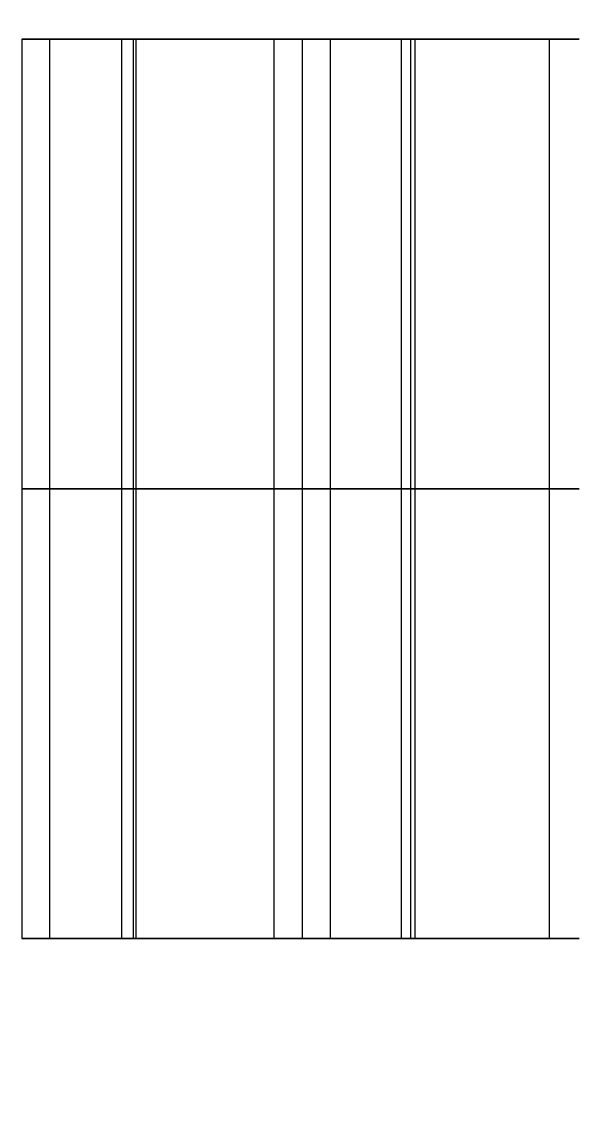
# Model space of a CAD drawing. Extents: x -60 to 60, y -153 to -30.
# Drawn here: x 18.15 to 21.87, y -91.19 to -83.88 of the extents above; entities that cross this region are included whole.
import ezdxf

# ---------------------------------------------------------------- set-up
doc = ezdxf.new("R2010")
doc.units = 0
doc.layers.add('Cut051006', color=7, linetype='CONTINUOUS')

msp = doc.modelspace()

# ---------------------------------------------------------------- linework, layer by layer
at = {"layer": 'Cut051006'}
for p, q in [((18.1473, -84, 111.264), (18.1473, -87, 111.264)), ((18.1473, -84, 111.264), (18.1473, -87, 111.264)), ((18.1473, -84, 3.38551), (18.1473, -87, 3.38551)), ((18.1473, -84, 3.38551), (18.1473, -87, 3.38551)), ((18.3306, -84, 111.341), (18.3306, -87, 111.341)), ((18.3306, -84, 111.341), (18.3306, -87, 111.341)), ((18.3306, -84, 3.3086), (18.3306, -87, 3.3086)), ((18.3306, -84, 3.3086), (18.3306, -87, 3.3086)), ((18.811, -84, 111.176), (18.811, -87, 111.176)), ((18.811, -84, 111.176), (18.811, -87, 111.176)), ((18.811, -84, 3.47403), (18.811, -87, 3.47403)), ((18.811, -84, 3.47403), (18.811, -87, 3.47403)), ((18.8908, -84, 110.685), (18.8908, -87, 110.685)), ((18.8908, -84, 110.685), (18.8908, -87, 110.685)), ((18.8908, -84, 3.96425), (18.8908, -87, 3.96425)), ((18.8908, -84, 3.96425), (18.8908, -87, 3.96425)), ((18.9081, -84, 111.002), (18.9081, -87, 111.002)), ((18.9081, -84, 111.002), (18.9081, -87, 111.002)), ((18.9081, -84, 3.6475), (18.9081, -87, 3.6475)), ((18.9081, -84, 3.6475), (18.9081, -87, 3.6475)), ((19.8284, -84, 110.344), (19.8284, -87, 110.344)), ((19.8284, -84, 110.344), (19.8284, -87, 110.344)), ((19.8284, -84, 4.3055), (19.8284, -87, 4.3055)), ((19.8284, -84, 4.3055), (19.8284, -87, 4.3055)), ((20.0187, -84, 110.598), (20.0187, -87, 110.598)), ((20.0187, -84, 110.598), (20.0187, -87, 110.598)), ((20.0187, -84, 4.0517), (20.0187, -87, 4.0517)), ((20.0187, -84, 4.0517), (20.0187, -87, 4.0517)), ((20.2046, -84, 110.668), (20.2046, -87, 110.668)), ((20.2046, -84, 110.668), (20.2046, -87, 110.668)), ((20.2046, -84, 3.98123), (20.2046, -87, 3.98123)), ((20.2046, -84, 3.98123), (20.2046, -87, 3.98123)), ((20.6789, -84, 110.486), (20.6789, -87, 110.486)), ((20.6789, -84, 110.486), (20.6789, -87, 110.486)), ((20.6789, -84, 4.16333), (20.6789, -87, 4.16333)), ((20.6789, -84, 4.16333), (20.6789, -87, 4.16333)), ((20.7415, -84, 109.994), (20.7415, -87, 109.994)), ((20.7415, -84, 109.994), (20.7415, -87, 109.994)), ((20.7415, -84, 4.65604), (20.7415, -87, 4.65604)), ((20.7415, -84, 4.65604), (20.7415, -87, 4.65604)), ((20.7699, -84, 110.31), (20.7699, -87, 110.31)), ((20.7699, -84, 110.31), (20.7699, -87, 110.31)), ((20.7699, -84, 4.34008), (20.7699, -87, 4.34008)), ((20.7699, -84, 4.34008), (20.7699, -87, 4.34008)), ((21.6666, -84, 109.62), (21.6666, -87, 109.62)), ((21.6666, -84, 109.62), (21.6666, -87, 109.62)), ((21.6666, -84, 5.0298), (21.6666, -87, 5.0298)), ((21.6666, -84, 5.0298), (21.6666, -87, 5.0298)), ((18.1473, -87, 111.264), (18.1473, -90, 111.264)), ((18.1473, -87, 111.264), (18.1473, -90, 111.264)), ((18.1473, -87, 3.38551), (18.1473, -90, 3.38551)), ((18.1473, -87, 3.38551), (18.1473, -90, 3.38551)), ((18.3306, -87, 111.341), (18.3306, -90, 111.341)), ((18.3306, -87, 111.341), (18.3306, -90, 111.341)), ((18.3306, -87, 3.3086), (18.3306, -90, 3.3086)), ((18.3306, -87, 3.3086), (18.3306, -90, 3.3086)), ((18.811, -87, 111.176), (18.811, -90, 111.176)), ((18.811, -87, 111.176), (18.811, -90, 111.176)), ((18.811, -87, 3.47403), (18.811, -90, 3.47403)), ((18.811, -87, 3.47403), (18.811, -90, 3.47403)), ((18.8908, -87, 110.685), (18.8908, -90, 110.685)), ((18.8908, -87, 110.685), (18.8908, -90, 110.685)), ((18.8908, -87, 3.96425), (18.8908, -90, 3.96425)), ((18.8908, -87, 3.96425), (18.8908, -90, 3.96425)), ((18.9081, -87, 111.002), (18.9081, -90, 111.002)), ((18.9081, -87, 111.002), (18.9081, -90, 111.002)), ((18.9081, -87, 3.6475), (18.9081, -90, 3.6475)), ((18.9081, -87, 3.6475), (18.9081, -90, 3.6475)), ((19.8284, -87, 110.344), (19.8284, -90, 110.344)), ((19.8284, -87, 110.344), (19.8284, -90, 110.344)), ((19.8284, -87, 4.3055), (19.8284, -90, 4.3055)), ((19.8284, -87, 4.3055), (19.8284, -90, 4.3055)), ((20.0187, -87, 110.598), (20.0187, -90, 110.598)), ((20.0187, -87, 110.598), (20.0187, -90, 110.598)), ((20.0187, -87, 4.0517), (20.0187, -90, 4.0517)), ((20.0187, -87, 4.0517), (20.0187, -90, 4.0517)), ((20.2046, -87, 110.668), (20.2046, -90, 110.668)), ((20.2046, -87, 110.668), (20.2046, -90, 110.668)), ((20.2046, -87, 3.98123), (20.2046, -90, 3.98123)), ((20.2046, -87, 3.98123), (20.2046, -90, 3.98123)), ((20.6789, -87, 110.486), (20.6789, -90, 110.486)), ((20.6789, -87, 110.486), (20.6789, -90, 110.486)), ((20.6789, -87, 4.16333), (20.6789, -90, 4.16333)), ((20.6789, -87, 4.16333), (20.6789, -90, 4.16333)), ((20.7415, -87, 109.994), (20.7415, -90, 109.994)), ((20.7415, -87, 109.994), (20.7415, -90, 109.994)), ((20.7415, -87, 4.65604), (20.7415, -90, 4.65604)), ((20.7415, -87, 4.65604), (20.7415, -90, 4.65604)), ((20.7699, -87, 110.31), (20.7699, -90, 110.31)), ((20.7699, -87, 110.31), (20.7699, -90, 110.31)), ((20.7699, -87, 4.34008), (20.7699, -90, 4.34008)), ((20.7699, -87, 4.34008), (20.7699, -90, 4.34008)), ((21.6666, -87, 109.62), (21.6666, -90, 109.62)), ((21.6666, -87, 109.62), (21.6666, -90, 109.62)), ((21.6666, -87, 5.0298), (21.6666, -90, 5.0298)), ((21.6666, -87, 5.0298), (21.6666, -90, 5.0298))]:
    msp.add_line(p, q, dxfattribs=at)
for centre in [(0, -90), (0, -90), (0, -93), (0, -93)]:
    msp.add_circle(centre, 60, dxfattribs=at)
for points, degree, knots in [([(18.3306, -84, 111.341), (18.2804, -84, 111.359), (18.2243, -84, 111.337), (18.1698, -84, 111.312), (18.1473, -84, 111.264)], 2, [0, 0, 0, 0.724386, 0.724386, 1.44877, 1.44877, 1.44877]), ([(18.1473, -84, 3.38551), (18.1698, -84, 3.33738), (18.2243, -84, 3.31232), (18.2804, -84, 3.29099), (18.3306, -84, 3.3086)], 2, [0, 0, 0, 0.724386, 0.724386, 1.44877, 1.44877, 1.44877]), ([(18.3306, -84, 111.341), (18.2804, -84, 111.359), (18.2243, -84, 111.337), (18.1698, -84, 111.312), (18.1473, -84, 111.264)], 2, [0, 0, 0, 0.724386, 0.724386, 1.44877, 1.44877, 1.44877]), ([(18.1473, -84, 3.38551), (18.1698, -84, 3.33738), (18.2243, -84, 3.31232), (18.2804, -84, 3.29099), (18.3306, -84, 3.3086)], 2, [0, 0, 0, 0.724386, 0.724386, 1.44877, 1.44877, 1.44877]), ([(18.9081, -84, 111.002), (18.92, -84, 111.054), (18.8924, -84, 111.107), (18.8614, -84, 111.159), (18.811, -84, 111.176)], 2, [0, 0, 0, 0.724386, 0.724386, 1.44877, 1.44877, 1.44877]), ([(18.811, -84, 3.47403), (18.8614, -84, 3.49103), (18.8924, -84, 3.54237), (18.92, -84, 3.59567), (18.9081, -84, 3.6475)], 2, [0, 0, 0, 0.724386, 0.724386, 1.44877, 1.44877, 1.44877]), ([(18.9081, -84, 111.002), (18.92, -84, 111.054), (18.8924, -84, 111.107), (18.8614, -84, 111.159), (18.811, -84, 111.176)], 2, [0, 0, 0, 0.724386, 0.724386, 1.44877, 1.44877, 1.44877]), ([(18.811, -84, 3.47403), (18.8614, -84, 3.49103), (18.8924, -84, 3.54237), (18.92, -84, 3.59567), (18.9081, -84, 3.6475)], 2, [0, 0, 0, 0.724386, 0.724386, 1.44877, 1.44877, 1.44877]), ([(19.8284, -84, 110.344), (19.769, -84, 110.287), (19.686, -84, 110.233), (19.5837, -84, 110.207), (19.4821, -84, 110.179), (19.3618, -84, 110.182), (19.2529, -84, 110.222), (19.1437, -84, 110.261), (19.05, -84, 110.336), (18.9897, -84, 110.423), (18.9286, -84, 110.509), (18.8992, -84, 110.603), (18.8908, -84, 110.685)], 3, [0, 0, 0, 0, 0.558599, 0.558599, 0.558599, 1.1172, 1.1172, 1.1172, 1.6758, 1.6758, 1.6758, 2.2344, 2.2344, 2.2344, 2.2344]), ([(18.8908, -84, 3.96425), (18.8992, -84, 4.04657), (18.9286, -84, 4.14066), (18.9897, -84, 4.22699), (19.05, -84, 4.31319), (19.1437, -84, 4.3887), (19.2529, -84, 4.42787), (19.3618, -84, 4.46808), (19.4821, -84, 4.47048), (19.5837, -84, 4.44316), (19.686, -84, 4.41634), (19.769, -84, 4.36313), (19.8284, -84, 4.3055)], 3, [0, 0, 0, 0, 0.558599, 0.558599, 0.558599, 1.1172, 1.1172, 1.1172, 1.6758, 1.6758, 1.6758, 2.2344, 2.2344, 2.2344, 2.2344]), ([(19.8284, -84, 110.344), (19.769, -84, 110.287), (19.686, -84, 110.233), (19.5837, -84, 110.207), (19.4821, -84, 110.179), (19.3618, -84, 110.182), (19.2529, -84, 110.222), (19.1437, -84, 110.261), (19.05, -84, 110.336), (18.9897, -84, 110.423), (18.9286, -84, 110.509), (18.8992, -84, 110.603), (18.8908, -84, 110.685)], 3, [0, 0, 0, 0, 0.558599, 0.558599, 0.558599, 1.1172, 1.1172, 1.1172, 1.6758, 1.6758, 1.6758, 2.2344, 2.2344, 2.2344, 2.2344]), ([(18.8908, -84, 3.96425), (18.8992, -84, 4.04657), (18.9286, -84, 4.14066), (18.9897, -84, 4.22699), (19.05, -84, 4.31319), (19.1437, -84, 4.3887), (19.2529, -84, 4.42787), (19.3618, -84, 4.46808), (19.4821, -84, 4.47048), (19.5837, -84, 4.44316), (19.686, -84, 4.41634), (19.769, -84, 4.36313), (19.8284, -84, 4.3055)], 3, [0, 0, 0, 0, 0.558599, 0.558599, 0.558599, 1.1172, 1.1172, 1.1172, 1.6758, 1.6758, 1.6758, 2.2344, 2.2344, 2.2344, 2.2344]), ([(20.2046, -84, 110.668), (20.155, -84, 110.688), (20.0983, -84, 110.668), (20.0429, -84, 110.645), (20.0187, -84, 110.598)], 2, [0, 0, 0, 0.724386, 0.724386, 1.44877, 1.44877, 1.44877]), ([(20.0187, -84, 4.0517), (20.0429, -84, 4.00438), (20.0983, -84, 3.98125), (20.155, -84, 3.96188), (20.2046, -84, 3.98123)], 2, [0, 0, 0, 0.724386, 0.724386, 1.44877, 1.44877, 1.44877]), ([(20.2046, -84, 110.668), (20.155, -84, 110.688), (20.0983, -84, 110.668), (20.0429, -84, 110.645), (20.0187, -84, 110.598)], 2, [0, 0, 0, 0.724386, 0.724386, 1.44877, 1.44877, 1.44877]), ([(20.0187, -84, 4.0517), (20.0429, -84, 4.00438), (20.0983, -84, 3.98125), (20.155, -84, 3.96188), (20.2046, -84, 3.98123)], 2, [0, 0, 0, 0.724386, 0.724386, 1.44877, 1.44877, 1.44877]), ([(20.7699, -84, 110.31), (20.7836, -84, 110.361), (20.7579, -84, 110.415), (20.7287, -84, 110.468), (20.6789, -84, 110.486)], 2, [0, 0, 0, 0.724386, 0.724386, 1.44877, 1.44877, 1.44877]), ([(20.6789, -84, 4.16333), (20.7287, -84, 4.18208), (20.7579, -84, 4.23447), (20.7836, -84, 4.28869), (20.7699, -84, 4.34008)], 2, [0, 0, 0, 0.724386, 0.724386, 1.44877, 1.44877, 1.44877]), ([(20.7699, -84, 110.31), (20.7836, -84, 110.361), (20.7579, -84, 110.415), (20.7287, -84, 110.468), (20.6789, -84, 110.486)], 2, [0, 0, 0, 0.724386, 0.724386, 1.44877, 1.44877, 1.44877]), ([(20.6789, -84, 4.16333), (20.7287, -84, 4.18208), (20.7579, -84, 4.23447), (20.7836, -84, 4.28869), (20.7699, -84, 4.34008)], 2, [0, 0, 0, 0.724386, 0.724386, 1.44877, 1.44877, 1.44877]), ([(21.6666, -84, 109.62), (21.6053, -84, 109.564), (21.5205, -84, 109.514), (21.4173, -84, 109.491), (21.3148, -84, 109.467), (21.1947, -84, 109.474), (21.0873, -84, 109.518), (20.9795, -84, 109.561), (20.8884, -84, 109.639), (20.8313, -84, 109.728), (20.7731, -84, 109.816), (20.7471, -84, 109.911), (20.7415, -84, 109.994)], 3, [0, 0, 0, 0, 0.558599, 0.558599, 0.558599, 1.1172, 1.1172, 1.1172, 1.6758, 1.6758, 1.6758, 2.2344, 2.2344, 2.2344, 2.2344]), ([(20.7415, -84, 4.65604), (20.7471, -84, 4.7386), (20.7731, -84, 4.83365), (20.8313, -84, 4.92207), (20.8884, -84, 5.01032), (20.9795, -84, 5.08906), (21.0873, -84, 5.13201), (21.1947, -84, 5.176), (21.3148, -84, 5.18259), (21.4173, -84, 5.15883), (21.5205, -84, 5.1356), (21.6053, -84, 5.08532), (21.6666, -84, 5.0298)], 3, [0, 0, 0, 0, 0.558599, 0.558599, 0.558599, 1.1172, 1.1172, 1.1172, 1.6758, 1.6758, 1.6758, 2.2344, 2.2344, 2.2344, 2.2344]), ([(21.6666, -84, 109.62), (21.6053, -84, 109.564), (21.5205, -84, 109.514), (21.4173, -84, 109.491), (21.3148, -84, 109.467), (21.1947, -84, 109.474), (21.0873, -84, 109.518), (20.9795, -84, 109.561), (20.8884, -84, 109.639), (20.8313, -84, 109.728), (20.7731, -84, 109.816), (20.7471, -84, 109.911), (20.7415, -84, 109.994)], 3, [0, 0, 0, 0, 0.558599, 0.558599, 0.558599, 1.1172, 1.1172, 1.1172, 1.6758, 1.6758, 1.6758, 2.2344, 2.2344, 2.2344, 2.2344]), ([(20.7415, -84, 4.65604), (20.7471, -84, 4.7386), (20.7731, -84, 4.83365), (20.8313, -84, 4.92207), (20.8884, -84, 5.01032), (20.9795, -84, 5.08906), (21.0873, -84, 5.13201), (21.1947, -84, 5.176), (21.3148, -84, 5.18259), (21.4173, -84, 5.15883), (21.5205, -84, 5.1356), (21.6053, -84, 5.08532), (21.6666, -84, 5.0298)], 3, [0, 0, 0, 0, 0.558599, 0.558599, 0.558599, 1.1172, 1.1172, 1.1172, 1.6758, 1.6758, 1.6758, 2.2344, 2.2344, 2.2344, 2.2344]), ([(18.3306, -87, 111.341), (18.2804, -87, 111.359), (18.2243, -87, 111.337), (18.1698, -87, 111.312), (18.1473, -87, 111.264)], 2, [0, 0, 0, 0.724386, 0.724386, 1.44877, 1.44877, 1.44877]), ([(18.1473, -87, 3.38551), (18.1698, -87, 3.33738), (18.2243, -87, 3.31232), (18.2804, -87, 3.29099), (18.3306, -87, 3.3086)], 2, [0, 0, 0, 0.724386, 0.724386, 1.44877, 1.44877, 1.44877]), ([(18.3306, -87, 111.341), (18.2804, -87, 111.359), (18.2243, -87, 111.337), (18.1698, -87, 111.312), (18.1473, -87, 111.264)], 2, [0, 0, 0, 0.724386, 0.724386, 1.44877, 1.44877, 1.44877]), ([(18.1473, -87, 3.38551), (18.1698, -87, 3.33738), (18.2243, -87, 3.31232), (18.2804, -87, 3.29099), (18.3306, -87, 3.3086)], 2, [0, 0, 0, 0.724386, 0.724386, 1.44877, 1.44877, 1.44877]), ([(18.3306, -87, 111.341), (18.2804, -87, 111.359), (18.2243, -87, 111.337), (18.1698, -87, 111.312), (18.1473, -87, 111.264)], 2, [0, 0, 0, 0.724386, 0.724386, 1.44877, 1.44877, 1.44877]), ([(18.1473, -87, 3.38551), (18.1698, -87, 3.33738), (18.2243, -87, 3.31232), (18.2804, -87, 3.29099), (18.3306, -87, 3.3086)], 2, [0, 0, 0, 0.724386, 0.724386, 1.44877, 1.44877, 1.44877]), ([(18.3306, -87, 111.341), (18.2804, -87, 111.359), (18.2243, -87, 111.337), (18.1698, -87, 111.312), (18.1473, -87, 111.264)], 2, [0, 0, 0, 0.724386, 0.724386, 1.44877, 1.44877, 1.44877]), ([(18.1473, -87, 3.38551), (18.1698, -87, 3.33738), (18.2243, -87, 3.31232), (18.2804, -87, 3.29099), (18.3306, -87, 3.3086)], 2, [0, 0, 0, 0.724386, 0.724386, 1.44877, 1.44877, 1.44877]), ([(18.9081, -87, 111.002), (18.92, -87, 111.054), (18.8924, -87, 111.107), (18.8614, -87, 111.159), (18.811, -87, 111.176)], 2, [0, 0, 0, 0.724386, 0.724386, 1.44877, 1.44877, 1.44877]), ([(18.811, -87, 3.47403), (18.8614, -87, 3.49103), (18.8924, -87, 3.54237), (18.92, -87, 3.59567), (18.9081, -87, 3.6475)], 2, [0, 0, 0, 0.724386, 0.724386, 1.44877, 1.44877, 1.44877]), ([(18.9081, -87, 111.002), (18.92, -87, 111.054), (18.8924, -87, 111.107), (18.8614, -87, 111.159), (18.811, -87, 111.176)], 2, [0, 0, 0, 0.724386, 0.724386, 1.44877, 1.44877, 1.44877]), ([(18.811, -87, 3.47403), (18.8614, -87, 3.49103), (18.8924, -87, 3.54237), (18.92, -87, 3.59567), (18.9081, -87, 3.6475)], 2, [0, 0, 0, 0.724386, 0.724386, 1.44877, 1.44877, 1.44877]), ([(18.9081, -87, 111.002), (18.92, -87, 111.054), (18.8924, -87, 111.107), (18.8614, -87, 111.159), (18.811, -87, 111.176)], 2, [0, 0, 0, 0.724386, 0.724386, 1.44877, 1.44877, 1.44877]), ([(18.811, -87, 3.47403), (18.8614, -87, 3.49103), (18.8924, -87, 3.54237), (18.92, -87, 3.59567), (18.9081, -87, 3.6475)], 2, [0, 0, 0, 0.724386, 0.724386, 1.44877, 1.44877, 1.44877]), ([(18.9081, -87, 111.002), (18.92, -87, 111.054), (18.8924, -87, 111.107), (18.8614, -87, 111.159), (18.811, -87, 111.176)], 2, [0, 0, 0, 0.724386, 0.724386, 1.44877, 1.44877, 1.44877]), ([(18.811, -87, 3.47403), (18.8614, -87, 3.49103), (18.8924, -87, 3.54237), (18.92, -87, 3.59567), (18.9081, -87, 3.6475)], 2, [0, 0, 0, 0.724386, 0.724386, 1.44877, 1.44877, 1.44877]), ([(19.8284, -87, 110.344), (19.769, -87, 110.287), (19.686, -87, 110.233), (19.5837, -87, 110.207), (19.4821, -87, 110.179), (19.3618, -87, 110.182), (19.2529, -87, 110.222), (19.1437, -87, 110.261), (19.05, -87, 110.336), (18.9897, -87, 110.423), (18.9286, -87, 110.509), (18.8992, -87, 110.603), (18.8908, -87, 110.685)], 3, [0, 0, 0, 0, 0.558599, 0.558599, 0.558599, 1.1172, 1.1172, 1.1172, 1.6758, 1.6758, 1.6758, 2.2344, 2.2344, 2.2344, 2.2344]), ([(18.8908, -87, 3.96425), (18.8992, -87, 4.04657), (18.9286, -87, 4.14066), (18.9897, -87, 4.22699), (19.05, -87, 4.31319), (19.1437, -87, 4.3887), (19.2529, -87, 4.42787), (19.3618, -87, 4.46808), (19.4821, -87, 4.47048), (19.5837, -87, 4.44316), (19.686, -87, 4.41634), (19.769, -87, 4.36313), (19.8284, -87, 4.3055)], 3, [0, 0, 0, 0, 0.558599, 0.558599, 0.558599, 1.1172, 1.1172, 1.1172, 1.6758, 1.6758, 1.6758, 2.2344, 2.2344, 2.2344, 2.2344]), ([(19.8284, -87, 110.344), (19.769, -87, 110.287), (19.686, -87, 110.233), (19.5837, -87, 110.207), (19.4821, -87, 110.179), (19.3618, -87, 110.182), (19.2529, -87, 110.222), (19.1437, -87, 110.261), (19.05, -87, 110.336), (18.9897, -87, 110.423), (18.9286, -87, 110.509), (18.8992, -87, 110.603), (18.8908, -87, 110.685)], 3, [0, 0, 0, 0, 0.558599, 0.558599, 0.558599, 1.1172, 1.1172, 1.1172, 1.6758, 1.6758, 1.6758, 2.2344, 2.2344, 2.2344, 2.2344]), ([(18.8908, -87, 3.96425), (18.8992, -87, 4.04657), (18.9286, -87, 4.14066), (18.9897, -87, 4.22699), (19.05, -87, 4.31319), (19.1437, -87, 4.3887), (19.2529, -87, 4.42787), (19.3618, -87, 4.46808), (19.4821, -87, 4.47048), (19.5837, -87, 4.44316), (19.686, -87, 4.41634), (19.769, -87, 4.36313), (19.8284, -87, 4.3055)], 3, [0, 0, 0, 0, 0.558599, 0.558599, 0.558599, 1.1172, 1.1172, 1.1172, 1.6758, 1.6758, 1.6758, 2.2344, 2.2344, 2.2344, 2.2344]), ([(19.8284, -87, 110.344), (19.769, -87, 110.287), (19.686, -87, 110.233), (19.5837, -87, 110.207), (19.4821, -87, 110.179), (19.3618, -87, 110.182), (19.2529, -87, 110.222), (19.1437, -87, 110.261), (19.05, -87, 110.336), (18.9897, -87, 110.423), (18.9286, -87, 110.509), (18.8992, -87, 110.603), (18.8908, -87, 110.685)], 3, [0, 0, 0, 0, 0.558599, 0.558599, 0.558599, 1.1172, 1.1172, 1.1172, 1.6758, 1.6758, 1.6758, 2.2344, 2.2344, 2.2344, 2.2344]), ([(18.8908, -87, 3.96425), (18.8992, -87, 4.04657), (18.9286, -87, 4.14066), (18.9897, -87, 4.22699), (19.05, -87, 4.31319), (19.1437, -87, 4.3887), (19.2529, -87, 4.42787), (19.3618, -87, 4.46808), (19.4821, -87, 4.47048), (19.5837, -87, 4.44316), (19.686, -87, 4.41634), (19.769, -87, 4.36313), (19.8284, -87, 4.3055)], 3, [0, 0, 0, 0, 0.558599, 0.558599, 0.558599, 1.1172, 1.1172, 1.1172, 1.6758, 1.6758, 1.6758, 2.2344, 2.2344, 2.2344, 2.2344]), ([(19.8284, -87, 110.344), (19.769, -87, 110.287), (19.686, -87, 110.233), (19.5837, -87, 110.207), (19.4821, -87, 110.179), (19.3618, -87, 110.182), (19.2529, -87, 110.222), (19.1437, -87, 110.261), (19.05, -87, 110.336), (18.9897, -87, 110.423), (18.9286, -87, 110.509), (18.8992, -87, 110.603), (18.8908, -87, 110.685)], 3, [0, 0, 0, 0, 0.558599, 0.558599, 0.558599, 1.1172, 1.1172, 1.1172, 1.6758, 1.6758, 1.6758, 2.2344, 2.2344, 2.2344, 2.2344]), ([(18.8908, -87, 3.96425), (18.8992, -87, 4.04657), (18.9286, -87, 4.14066), (18.9897, -87, 4.22699), (19.05, -87, 4.31319), (19.1437, -87, 4.3887), (19.2529, -87, 4.42787), (19.3618, -87, 4.46808), (19.4821, -87, 4.47048), (19.5837, -87, 4.44316), (19.686, -87, 4.41634), (19.769, -87, 4.36313), (19.8284, -87, 4.3055)], 3, [0, 0, 0, 0, 0.558599, 0.558599, 0.558599, 1.1172, 1.1172, 1.1172, 1.6758, 1.6758, 1.6758, 2.2344, 2.2344, 2.2344, 2.2344]), ([(20.2046, -87, 110.668), (20.155, -87, 110.688), (20.0983, -87, 110.668), (20.0429, -87, 110.645), (20.0187, -87, 110.598)], 2, [0, 0, 0, 0.724386, 0.724386, 1.44877, 1.44877, 1.44877]), ([(20.0187, -87, 4.0517), (20.0429, -87, 4.00438), (20.0983, -87, 3.98125), (20.155, -87, 3.96188), (20.2046, -87, 3.98123)], 2, [0, 0, 0, 0.724386, 0.724386, 1.44877, 1.44877, 1.44877]), ([(20.2046, -87, 110.668), (20.155, -87, 110.688), (20.0983, -87, 110.668), (20.0429, -87, 110.645), (20.0187, -87, 110.598)], 2, [0, 0, 0, 0.724386, 0.724386, 1.44877, 1.44877, 1.44877]), ([(20.0187, -87, 4.0517), (20.0429, -87, 4.00438), (20.0983, -87, 3.98125), (20.155, -87, 3.96188), (20.2046, -87, 3.98123)], 2, [0, 0, 0, 0.724386, 0.724386, 1.44877, 1.44877, 1.44877]), ([(20.2046, -87, 110.668), (20.155, -87, 110.688), (20.0983, -87, 110.668), (20.0429, -87, 110.645), (20.0187, -87, 110.598)], 2, [0, 0, 0, 0.724386, 0.724386, 1.44877, 1.44877, 1.44877]), ([(20.0187, -87, 4.0517), (20.0429, -87, 4.00438), (20.0983, -87, 3.98125), (20.155, -87, 3.96188), (20.2046, -87, 3.98123)], 2, [0, 0, 0, 0.724386, 0.724386, 1.44877, 1.44877, 1.44877]), ([(20.2046, -87, 110.668), (20.155, -87, 110.688), (20.0983, -87, 110.668), (20.0429, -87, 110.645), (20.0187, -87, 110.598)], 2, [0, 0, 0, 0.724386, 0.724386, 1.44877, 1.44877, 1.44877]), ([(20.0187, -87, 4.0517), (20.0429, -87, 4.00438), (20.0983, -87, 3.98125), (20.155, -87, 3.96188), (20.2046, -87, 3.98123)], 2, [0, 0, 0, 0.724386, 0.724386, 1.44877, 1.44877, 1.44877]), ([(20.7699, -87, 110.31), (20.7836, -87, 110.361), (20.7579, -87, 110.415), (20.7287, -87, 110.468), (20.6789, -87, 110.486)], 2, [0, 0, 0, 0.724386, 0.724386, 1.44877, 1.44877, 1.44877]), ([(20.6789, -87, 4.16333), (20.7287, -87, 4.18208), (20.7579, -87, 4.23447), (20.7836, -87, 4.28869), (20.7699, -87, 4.34008)], 2, [0, 0, 0, 0.724386, 0.724386, 1.44877, 1.44877, 1.44877]), ([(20.7699, -87, 110.31), (20.7836, -87, 110.361), (20.7579, -87, 110.415), (20.7287, -87, 110.468), (20.6789, -87, 110.486)], 2, [0, 0, 0, 0.724386, 0.724386, 1.44877, 1.44877, 1.44877]), ([(20.6789, -87, 4.16333), (20.7287, -87, 4.18208), (20.7579, -87, 4.23447), (20.7836, -87, 4.28869), (20.7699, -87, 4.34008)], 2, [0, 0, 0, 0.724386, 0.724386, 1.44877, 1.44877, 1.44877]), ([(20.7699, -87, 110.31), (20.7836, -87, 110.361), (20.7579, -87, 110.415), (20.7287, -87, 110.468), (20.6789, -87, 110.486)], 2, [0, 0, 0, 0.724386, 0.724386, 1.44877, 1.44877, 1.44877]), ([(20.6789, -87, 4.16333), (20.7287, -87, 4.18208), (20.7579, -87, 4.23447), (20.7836, -87, 4.28869), (20.7699, -87, 4.34008)], 2, [0, 0, 0, 0.724386, 0.724386, 1.44877, 1.44877, 1.44877]), ([(20.7699, -87, 110.31), (20.7836, -87, 110.361), (20.7579, -87, 110.415), (20.7287, -87, 110.468), (20.6789, -87, 110.486)], 2, [0, 0, 0, 0.724386, 0.724386, 1.44877, 1.44877, 1.44877]), ([(20.6789, -87, 4.16333), (20.7287, -87, 4.18208), (20.7579, -87, 4.23447), (20.7836, -87, 4.28869), (20.7699, -87, 4.34008)], 2, [0, 0, 0, 0.724386, 0.724386, 1.44877, 1.44877, 1.44877]), ([(21.6666, -87, 109.62), (21.6053, -87, 109.564), (21.5205, -87, 109.514), (21.4173, -87, 109.491), (21.3148, -87, 109.467), (21.1947, -87, 109.474), (21.0873, -87, 109.518), (20.9795, -87, 109.561), (20.8884, -87, 109.639), (20.8313, -87, 109.728), (20.7731, -87, 109.816), (20.7471, -87, 109.911), (20.7415, -87, 109.994)], 3, [0, 0, 0, 0, 0.558599, 0.558599, 0.558599, 1.1172, 1.1172, 1.1172, 1.6758, 1.6758, 1.6758, 2.2344, 2.2344, 2.2344, 2.2344]), ([(20.7415, -87, 4.65604), (20.7471, -87, 4.7386), (20.7731, -87, 4.83365), (20.8313, -87, 4.92207), (20.8884, -87, 5.01032), (20.9795, -87, 5.08906), (21.0873, -87, 5.13201), (21.1947, -87, 5.176), (21.3148, -87, 5.18259), (21.4173, -87, 5.15883), (21.5205, -87, 5.1356), (21.6053, -87, 5.08532), (21.6666, -87, 5.0298)], 3, [0, 0, 0, 0, 0.558599, 0.558599, 0.558599, 1.1172, 1.1172, 1.1172, 1.6758, 1.6758, 1.6758, 2.2344, 2.2344, 2.2344, 2.2344]), ([(21.6666, -87, 109.62), (21.6053, -87, 109.564), (21.5205, -87, 109.514), (21.4173, -87, 109.491), (21.3148, -87, 109.467), (21.1947, -87, 109.474), (21.0873, -87, 109.518), (20.9795, -87, 109.561), (20.8884, -87, 109.639), (20.8313, -87, 109.728), (20.7731, -87, 109.816), (20.7471, -87, 109.911), (20.7415, -87, 109.994)], 3, [0, 0, 0, 0, 0.558599, 0.558599, 0.558599, 1.1172, 1.1172, 1.1172, 1.6758, 1.6758, 1.6758, 2.2344, 2.2344, 2.2344, 2.2344]), ([(20.7415, -87, 4.65604), (20.7471, -87, 4.7386), (20.7731, -87, 4.83365), (20.8313, -87, 4.92207), (20.8884, -87, 5.01032), (20.9795, -87, 5.08906), (21.0873, -87, 5.13201), (21.1947, -87, 5.176), (21.3148, -87, 5.18259), (21.4173, -87, 5.15883), (21.5205, -87, 5.1356), (21.6053, -87, 5.08532), (21.6666, -87, 5.0298)], 3, [0, 0, 0, 0, 0.558599, 0.558599, 0.558599, 1.1172, 1.1172, 1.1172, 1.6758, 1.6758, 1.6758, 2.2344, 2.2344, 2.2344, 2.2344]), ([(21.6666, -87, 109.62), (21.6053, -87, 109.564), (21.5205, -87, 109.514), (21.4173, -87, 109.491), (21.3148, -87, 109.467), (21.1947, -87, 109.474), (21.0873, -87, 109.518), (20.9795, -87, 109.561), (20.8884, -87, 109.639), (20.8313, -87, 109.728), (20.7731, -87, 109.816), (20.7471, -87, 109.911), (20.7415, -87, 109.994)], 3, [0, 0, 0, 0, 0.558599, 0.558599, 0.558599, 1.1172, 1.1172, 1.1172, 1.6758, 1.6758, 1.6758, 2.2344, 2.2344, 2.2344, 2.2344]), ([(20.7415, -87, 4.65604), (20.7471, -87, 4.7386), (20.7731, -87, 4.83365), (20.8313, -87, 4.92207), (20.8884, -87, 5.01032), (20.9795, -87, 5.08906), (21.0873, -87, 5.13201), (21.1947, -87, 5.176), (21.3148, -87, 5.18259), (21.4173, -87, 5.15883), (21.5205, -87, 5.1356), (21.6053, -87, 5.08532), (21.6666, -87, 5.0298)], 3, [0, 0, 0, 0, 0.558599, 0.558599, 0.558599, 1.1172, 1.1172, 1.1172, 1.6758, 1.6758, 1.6758, 2.2344, 2.2344, 2.2344, 2.2344]), ([(21.6666, -87, 109.62), (21.6053, -87, 109.564), (21.5205, -87, 109.514), (21.4173, -87, 109.491), (21.3148, -87, 109.467), (21.1947, -87, 109.474), (21.0873, -87, 109.518), (20.9795, -87, 109.561), (20.8884, -87, 109.639), (20.8313, -87, 109.728), (20.7731, -87, 109.816), (20.7471, -87, 109.911), (20.7415, -87, 109.994)], 3, [0, 0, 0, 0, 0.558599, 0.558599, 0.558599, 1.1172, 1.1172, 1.1172, 1.6758, 1.6758, 1.6758, 2.2344, 2.2344, 2.2344, 2.2344]), ([(20.7415, -87, 4.65604), (20.7471, -87, 4.7386), (20.7731, -87, 4.83365), (20.8313, -87, 4.92207), (20.8884, -87, 5.01032), (20.9795, -87, 5.08906), (21.0873, -87, 5.13201), (21.1947, -87, 5.176), (21.3148, -87, 5.18259), (21.4173, -87, 5.15883), (21.5205, -87, 5.1356), (21.6053, -87, 5.08532), (21.6666, -87, 5.0298)], 3, [0, 0, 0, 0, 0.558599, 0.558599, 0.558599, 1.1172, 1.1172, 1.1172, 1.6758, 1.6758, 1.6758, 2.2344, 2.2344, 2.2344, 2.2344]), ([(18.3306, -90, 111.341), (18.2804, -90, 111.359), (18.2243, -90, 111.337), (18.1698, -90, 111.312), (18.1473, -90, 111.264)], 2, [0, 0, 0, 0.724386, 0.724386, 1.44877, 1.44877, 1.44877]), ([(18.1473, -90, 3.38551), (18.1698, -90, 3.33738), (18.2243, -90, 3.31232), (18.2804, -90, 3.29099), (18.3306, -90, 3.3086)], 2, [0, 0, 0, 0.724386, 0.724386, 1.44877, 1.44877, 1.44877]), ([(18.3306, -90, 111.341), (18.2804, -90, 111.359), (18.2243, -90, 111.337), (18.1698, -90, 111.312), (18.1473, -90, 111.264)], 2, [0, 0, 0, 0.724386, 0.724386, 1.44877, 1.44877, 1.44877]), ([(18.1473, -90, 3.38551), (18.1698, -90, 3.33738), (18.2243, -90, 3.31232), (18.2804, -90, 3.29099), (18.3306, -90, 3.3086)], 2, [0, 0, 0, 0.724386, 0.724386, 1.44877, 1.44877, 1.44877]), ([(18.9081, -90, 111.002), (18.92, -90, 111.054), (18.8924, -90, 111.107), (18.8614, -90, 111.159), (18.811, -90, 111.176)], 2, [0, 0, 0, 0.724386, 0.724386, 1.44877, 1.44877, 1.44877]), ([(18.811, -90, 3.47403), (18.8614, -90, 3.49103), (18.8924, -90, 3.54237), (18.92, -90, 3.59567), (18.9081, -90, 3.6475)], 2, [0, 0, 0, 0.724386, 0.724386, 1.44877, 1.44877, 1.44877]), ([(18.9081, -90, 111.002), (18.92, -90, 111.054), (18.8924, -90, 111.107), (18.8614, -90, 111.159), (18.811, -90, 111.176)], 2, [0, 0, 0, 0.724386, 0.724386, 1.44877, 1.44877, 1.44877]), ([(18.811, -90, 3.47403), (18.8614, -90, 3.49103), (18.8924, -90, 3.54237), (18.92, -90, 3.59567), (18.9081, -90, 3.6475)], 2, [0, 0, 0, 0.724386, 0.724386, 1.44877, 1.44877, 1.44877]), ([(19.8284, -90, 110.344), (19.769, -90, 110.287), (19.686, -90, 110.233), (19.5837, -90, 110.207), (19.4821, -90, 110.179), (19.3618, -90, 110.182), (19.2529, -90, 110.222), (19.1437, -90, 110.261), (19.05, -90, 110.336), (18.9897, -90, 110.423), (18.9286, -90, 110.509), (18.8992, -90, 110.603), (18.8908, -90, 110.685)], 3, [0, 0, 0, 0, 0.558599, 0.558599, 0.558599, 1.1172, 1.1172, 1.1172, 1.6758, 1.6758, 1.6758, 2.2344, 2.2344, 2.2344, 2.2344]), ([(18.8908, -90, 3.96425), (18.8992, -90, 4.04657), (18.9286, -90, 4.14066), (18.9897, -90, 4.22699), (19.05, -90, 4.31319), (19.1437, -90, 4.3887), (19.2529, -90, 4.42787), (19.3618, -90, 4.46808), (19.4821, -90, 4.47048), (19.5837, -90, 4.44316), (19.686, -90, 4.41634), (19.769, -90, 4.36313), (19.8284, -90, 4.3055)], 3, [0, 0, 0, 0, 0.558599, 0.558599, 0.558599, 1.1172, 1.1172, 1.1172, 1.6758, 1.6758, 1.6758, 2.2344, 2.2344, 2.2344, 2.2344]), ([(19.8284, -90, 110.344), (19.769, -90, 110.287), (19.686, -90, 110.233), (19.5837, -90, 110.207), (19.4821, -90, 110.179), (19.3618, -90, 110.182), (19.2529, -90, 110.222), (19.1437, -90, 110.261), (19.05, -90, 110.336), (18.9897, -90, 110.423), (18.9286, -90, 110.509), (18.8992, -90, 110.603), (18.8908, -90, 110.685)], 3, [0, 0, 0, 0, 0.558599, 0.558599, 0.558599, 1.1172, 1.1172, 1.1172, 1.6758, 1.6758, 1.6758, 2.2344, 2.2344, 2.2344, 2.2344]), ([(18.8908, -90, 3.96425), (18.8992, -90, 4.04657), (18.9286, -90, 4.14066), (18.9897, -90, 4.22699), (19.05, -90, 4.31319), (19.1437, -90, 4.3887), (19.2529, -90, 4.42787), (19.3618, -90, 4.46808), (19.4821, -90, 4.47048), (19.5837, -90, 4.44316), (19.686, -90, 4.41634), (19.769, -90, 4.36313), (19.8284, -90, 4.3055)], 3, [0, 0, 0, 0, 0.558599, 0.558599, 0.558599, 1.1172, 1.1172, 1.1172, 1.6758, 1.6758, 1.6758, 2.2344, 2.2344, 2.2344, 2.2344]), ([(20.2046, -90, 110.668), (20.155, -90, 110.688), (20.0983, -90, 110.668), (20.0429, -90, 110.645), (20.0187, -90, 110.598)], 2, [0, 0, 0, 0.724386, 0.724386, 1.44877, 1.44877, 1.44877]), ([(20.0187, -90, 4.0517), (20.0429, -90, 4.00438), (20.0983, -90, 3.98125), (20.155, -90, 3.96188), (20.2046, -90, 3.98123)], 2, [0, 0, 0, 0.724386, 0.724386, 1.44877, 1.44877, 1.44877]), ([(20.2046, -90, 110.668), (20.155, -90, 110.688), (20.0983, -90, 110.668), (20.0429, -90, 110.645), (20.0187, -90, 110.598)], 2, [0, 0, 0, 0.724386, 0.724386, 1.44877, 1.44877, 1.44877]), ([(20.0187, -90, 4.0517), (20.0429, -90, 4.00438), (20.0983, -90, 3.98125), (20.155, -90, 3.96188), (20.2046, -90, 3.98123)], 2, [0, 0, 0, 0.724386, 0.724386, 1.44877, 1.44877, 1.44877]), ([(20.7699, -90, 110.31), (20.7836, -90, 110.361), (20.7579, -90, 110.415), (20.7287, -90, 110.468), (20.6789, -90, 110.486)], 2, [0, 0, 0, 0.724386, 0.724386, 1.44877, 1.44877, 1.44877]), ([(20.6789, -90, 4.16333), (20.7287, -90, 4.18208), (20.7579, -90, 4.23447), (20.7836, -90, 4.28869), (20.7699, -90, 4.34008)], 2, [0, 0, 0, 0.724386, 0.724386, 1.44877, 1.44877, 1.44877]), ([(20.7699, -90, 110.31), (20.7836, -90, 110.361), (20.7579, -90, 110.415), (20.7287, -90, 110.468), (20.6789, -90, 110.486)], 2, [0, 0, 0, 0.724386, 0.724386, 1.44877, 1.44877, 1.44877]), ([(20.6789, -90, 4.16333), (20.7287, -90, 4.18208), (20.7579, -90, 4.23447), (20.7836, -90, 4.28869), (20.7699, -90, 4.34008)], 2, [0, 0, 0, 0.724386, 0.724386, 1.44877, 1.44877, 1.44877]), ([(21.6666, -90, 109.62), (21.6053, -90, 109.564), (21.5205, -90, 109.514), (21.4173, -90, 109.491), (21.3148, -90, 109.467), (21.1947, -90, 109.474), (21.0873, -90, 109.518), (20.9795, -90, 109.561), (20.8884, -90, 109.639), (20.8313, -90, 109.728), (20.7731, -90, 109.816), (20.7471, -90, 109.911), (20.7415, -90, 109.994)], 3, [0, 0, 0, 0, 0.558599, 0.558599, 0.558599, 1.1172, 1.1172, 1.1172, 1.6758, 1.6758, 1.6758, 2.2344, 2.2344, 2.2344, 2.2344]), ([(20.7415, -90, 4.65604), (20.7471, -90, 4.7386), (20.7731, -90, 4.83365), (20.8313, -90, 4.92207), (20.8884, -90, 5.01032), (20.9795, -90, 5.08906), (21.0873, -90, 5.13201), (21.1947, -90, 5.176), (21.3148, -90, 5.18259), (21.4173, -90, 5.15883), (21.5205, -90, 5.1356), (21.6053, -90, 5.08532), (21.6666, -90, 5.0298)], 3, [0, 0, 0, 0, 0.558599, 0.558599, 0.558599, 1.1172, 1.1172, 1.1172, 1.6758, 1.6758, 1.6758, 2.2344, 2.2344, 2.2344, 2.2344]), ([(21.6666, -90, 109.62), (21.6053, -90, 109.564), (21.5205, -90, 109.514), (21.4173, -90, 109.491), (21.3148, -90, 109.467), (21.1947, -90, 109.474), (21.0873, -90, 109.518), (20.9795, -90, 109.561), (20.8884, -90, 109.639), (20.8313, -90, 109.728), (20.7731, -90, 109.816), (20.7471, -90, 109.911), (20.7415, -90, 109.994)], 3, [0, 0, 0, 0, 0.558599, 0.558599, 0.558599, 1.1172, 1.1172, 1.1172, 1.6758, 1.6758, 1.6758, 2.2344, 2.2344, 2.2344, 2.2344]), ([(20.7415, -90, 4.65604), (20.7471, -90, 4.7386), (20.7731, -90, 4.83365), (20.8313, -90, 4.92207), (20.8884, -90, 5.01032), (20.9795, -90, 5.08906), (21.0873, -90, 5.13201), (21.1947, -90, 5.176), (21.3148, -90, 5.18259), (21.4173, -90, 5.15883), (21.5205, -90, 5.1356), (21.6053, -90, 5.08532), (21.6666, -90, 5.0298)], 3, [0, 0, 0, 0, 0.558599, 0.558599, 0.558599, 1.1172, 1.1172, 1.1172, 1.6758, 1.6758, 1.6758, 2.2344, 2.2344, 2.2344, 2.2344])]:
    msp.add_open_spline(points, degree=degree, knots=knots, dxfattribs=at)
for points, degree in [([(18.811, -84, 111.176), (18.3306, -84, 111.341)], 1), ([(18.3306, -84, 3.3086), (18.811, -84, 3.47403)], 1), ([(18.811, -84, 111.176), (18.3306, -84, 111.341)], 1), ([(18.3306, -84, 3.3086), (18.811, -84, 3.47403)], 1), ([(18.8908, -84, 110.685), (18.8742, -84, 110.845), (18.9081, -84, 111.002)], 2), ([(18.9081, -84, 3.6475), (18.8742, -84, 3.80449), (18.8908, -84, 3.96425)], 2), ([(18.8908, -84, 110.685), (18.8742, -84, 110.845), (18.9081, -84, 111.002)], 2), ([(18.9081, -84, 3.6475), (18.8742, -84, 3.80449), (18.8908, -84, 3.96425)], 2), ([(20.0187, -84, 110.598), (19.9437, -84, 110.456), (19.8284, -84, 110.344)], 2), ([(19.8284, -84, 4.3055), (19.9437, -84, 4.19377), (20.0187, -84, 4.0517)], 2), ([(20.0187, -84, 110.598), (19.9437, -84, 110.456), (19.8284, -84, 110.344)], 2), ([(19.8284, -84, 4.3055), (19.9437, -84, 4.19377), (20.0187, -84, 4.0517)], 2), ([(20.6789, -84, 110.486), (20.2046, -84, 110.668)], 1), ([(20.2046, -84, 3.98123), (20.6789, -84, 4.16333)], 1), ([(20.6789, -84, 110.486), (20.2046, -84, 110.668)], 1), ([(20.2046, -84, 3.98123), (20.6789, -84, 4.16333)], 1), ([(20.7415, -84, 109.994), (20.7305, -84, 110.154), (20.7699, -84, 110.31)], 2), ([(20.7699, -84, 4.34008), (20.7305, -84, 4.49579), (20.7415, -84, 4.65604)], 2), ([(20.7415, -84, 109.994), (20.7305, -84, 110.154), (20.7699, -84, 110.31)], 2), ([(20.7699, -84, 4.34008), (20.7305, -84, 4.49579), (20.7415, -84, 4.65604)], 2), ([(21.8657, -84, 109.867), (21.7858, -84, 109.728), (21.6666, -84, 109.62)], 2), ([(21.6666, -84, 5.0298), (21.7858, -84, 4.92217), (21.8657, -84, 4.78279)], 2), ([(21.8657, -84, 109.867), (21.7858, -84, 109.728), (21.6666, -84, 109.62)], 2), ([(21.6666, -84, 5.0298), (21.7858, -84, 4.92217), (21.8657, -84, 4.78279)], 2), ([(18.811, -87, 111.176), (18.3306, -87, 111.341)], 1), ([(18.3306, -87, 3.3086), (18.811, -87, 3.47403)], 1), ([(18.811, -87, 111.176), (18.3306, -87, 111.341)], 1), ([(18.3306, -87, 3.3086), (18.811, -87, 3.47403)], 1), ([(18.811, -87, 111.176), (18.3306, -87, 111.341)], 1), ([(18.3306, -87, 3.3086), (18.811, -87, 3.47403)], 1), ([(18.811, -87, 111.176), (18.3306, -87, 111.341)], 1), ([(18.3306, -87, 3.3086), (18.811, -87, 3.47403)], 1), ([(18.8908, -87, 110.685), (18.8742, -87, 110.845), (18.9081, -87, 111.002)], 2), ([(18.9081, -87, 3.6475), (18.8742, -87, 3.80449), (18.8908, -87, 3.96425)], 2), ([(18.8908, -87, 110.685), (18.8742, -87, 110.845), (18.9081, -87, 111.002)], 2), ([(18.9081, -87, 3.6475), (18.8742, -87, 3.80449), (18.8908, -87, 3.96425)], 2), ([(18.8908, -87, 110.685), (18.8742, -87, 110.845), (18.9081, -87, 111.002)], 2), ([(18.9081, -87, 3.6475), (18.8742, -87, 3.80449), (18.8908, -87, 3.96425)], 2), ([(18.8908, -87, 110.685), (18.8742, -87, 110.845), (18.9081, -87, 111.002)], 2), ([(18.9081, -87, 3.6475), (18.8742, -87, 3.80449), (18.8908, -87, 3.96425)], 2), ([(20.0187, -87, 110.598), (19.9437, -87, 110.456), (19.8284, -87, 110.344)], 2), ([(19.8284, -87, 4.3055), (19.9437, -87, 4.19377), (20.0187, -87, 4.0517)], 2), ([(20.0187, -87, 110.598), (19.9437, -87, 110.456), (19.8284, -87, 110.344)], 2), ([(19.8284, -87, 4.3055), (19.9437, -87, 4.19377), (20.0187, -87, 4.0517)], 2), ([(20.0187, -87, 110.598), (19.9437, -87, 110.456), (19.8284, -87, 110.344)], 2), ([(19.8284, -87, 4.3055), (19.9437, -87, 4.19377), (20.0187, -87, 4.0517)], 2), ([(20.0187, -87, 110.598), (19.9437, -87, 110.456), (19.8284, -87, 110.344)], 2), ([(19.8284, -87, 4.3055), (19.9437, -87, 4.19377), (20.0187, -87, 4.0517)], 2), ([(20.6789, -87, 110.486), (20.2046, -87, 110.668)], 1), ([(20.2046, -87, 3.98123), (20.6789, -87, 4.16333)], 1), ([(20.6789, -87, 110.486), (20.2046, -87, 110.668)], 1), ([(20.2046, -87, 3.98123), (20.6789, -87, 4.16333)], 1), ([(20.6789, -87, 110.486), (20.2046, -87, 110.668)], 1), ([(20.2046, -87, 3.98123), (20.6789, -87, 4.16333)], 1), ([(20.6789, -87, 110.486), (20.2046, -87, 110.668)], 1), ([(20.2046, -87, 3.98123), (20.6789, -87, 4.16333)], 1), ([(20.7415, -87, 109.994), (20.7305, -87, 110.154), (20.7699, -87, 110.31)], 2), ([(20.7699, -87, 4.34008), (20.7305, -87, 4.49579), (20.7415, -87, 4.65604)], 2), ([(20.7415, -87, 109.994), (20.7305, -87, 110.154), (20.7699, -87, 110.31)], 2), ([(20.7699, -87, 4.34008), (20.7305, -87, 4.49579), (20.7415, -87, 4.65604)], 2), ([(20.7415, -87, 109.994), (20.7305, -87, 110.154), (20.7699, -87, 110.31)], 2), ([(20.7699, -87, 4.34008), (20.7305, -87, 4.49579), (20.7415, -87, 4.65604)], 2), ([(20.7415, -87, 109.994), (20.7305, -87, 110.154), (20.7699, -87, 110.31)], 2), ([(20.7699, -87, 4.34008), (20.7305, -87, 4.49579), (20.7415, -87, 4.65604)], 2), ([(21.8657, -87, 109.867), (21.7858, -87, 109.728), (21.6666, -87, 109.62)], 2), ([(21.6666, -87, 5.0298), (21.7858, -87, 4.92217), (21.8657, -87, 4.78279)], 2), ([(21.8657, -87, 109.867), (21.7858, -87, 109.728), (21.6666, -87, 109.62)], 2), ([(21.6666, -87, 5.0298), (21.7858, -87, 4.92217), (21.8657, -87, 4.78279)], 2), ([(21.8657, -87, 109.867), (21.7858, -87, 109.728), (21.6666, -87, 109.62)], 2), ([(21.6666, -87, 5.0298), (21.7858, -87, 4.92217), (21.8657, -87, 4.78279)], 2), ([(21.8657, -87, 109.867), (21.7858, -87, 109.728), (21.6666, -87, 109.62)], 2), ([(21.6666, -87, 5.0298), (21.7858, -87, 4.92217), (21.8657, -87, 4.78279)], 2), ([(18.811, -90, 111.176), (18.3306, -90, 111.341)], 1), ([(18.3306, -90, 3.3086), (18.811, -90, 3.47403)], 1), ([(18.811, -90, 111.176), (18.3306, -90, 111.341)], 1), ([(18.3306, -90, 3.3086), (18.811, -90, 3.47403)], 1), ([(18.8908, -90, 110.685), (18.8742, -90, 110.845), (18.9081, -90, 111.002)], 2), ([(18.9081, -90, 3.6475), (18.8742, -90, 3.80449), (18.8908, -90, 3.96425)], 2), ([(18.8908, -90, 110.685), (18.8742, -90, 110.845), (18.9081, -90, 111.002)], 2), ([(18.9081, -90, 3.6475), (18.8742, -90, 3.80449), (18.8908, -90, 3.96425)], 2), ([(20.0187, -90, 110.598), (19.9437, -90, 110.456), (19.8284, -90, 110.344)], 2), ([(19.8284, -90, 4.3055), (19.9437, -90, 4.19377), (20.0187, -90, 4.0517)], 2), ([(20.0187, -90, 110.598), (19.9437, -90, 110.456), (19.8284, -90, 110.344)], 2), ([(19.8284, -90, 4.3055), (19.9437, -90, 4.19377), (20.0187, -90, 4.0517)], 2), ([(20.6789, -90, 110.486), (20.2046, -90, 110.668)], 1), ([(20.2046, -90, 3.98123), (20.6789, -90, 4.16333)], 1), ([(20.6789, -90, 110.486), (20.2046, -90, 110.668)], 1), ([(20.2046, -90, 3.98123), (20.6789, -90, 4.16333)], 1), ([(20.7415, -90, 109.994), (20.7305, -90, 110.154), (20.7699, -90, 110.31)], 2), ([(20.7699, -90, 4.34008), (20.7305, -90, 4.49579), (20.7415, -90, 4.65604)], 2), ([(20.7415, -90, 109.994), (20.7305, -90, 110.154), (20.7699, -90, 110.31)], 2), ([(20.7699, -90, 4.34008), (20.7305, -90, 4.49579), (20.7415, -90, 4.65604)], 2), ([(21.8657, -90, 109.867), (21.7858, -90, 109.728), (21.6666, -90, 109.62)], 2), ([(21.6666, -90, 5.0298), (21.7858, -90, 4.92217), (21.8657, -90, 4.78279)], 2), ([(21.8657, -90, 109.867), (21.7858, -90, 109.728), (21.6666, -90, 109.62)], 2), ([(21.6666, -90, 5.0298), (21.7858, -90, 4.92217), (21.8657, -90, 4.78279)], 2)]:
    msp.add_open_spline(points, degree=degree, dxfattribs=at)

doc.saveas('drawing.dxf')
